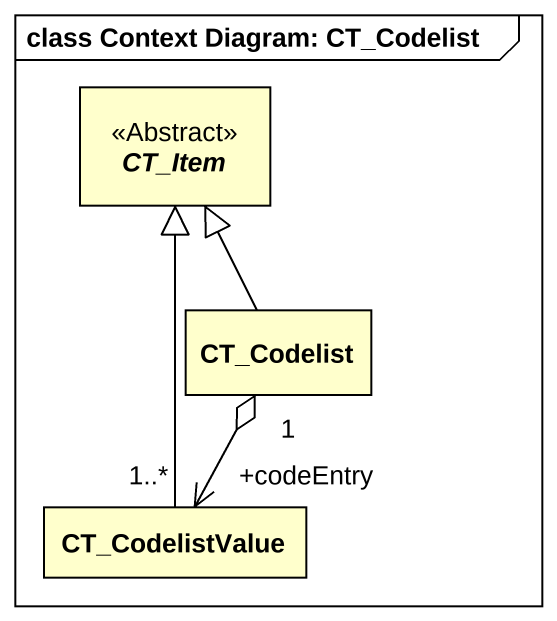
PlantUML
@startuml
mainframe class Context Diagram: CT_Codelist
hide circle
hide empty members
abstract class CT_Item <<Abstract>>
class CT_Codelist
class CT_CodelistValue
CT_Codelist -up-|> CT_Item
CT_Codelist "1" o--> "+codeEntry\n1..*" CT_CodelistValue
CT_CodelistValue -up-|> CT_Item
@enduml
